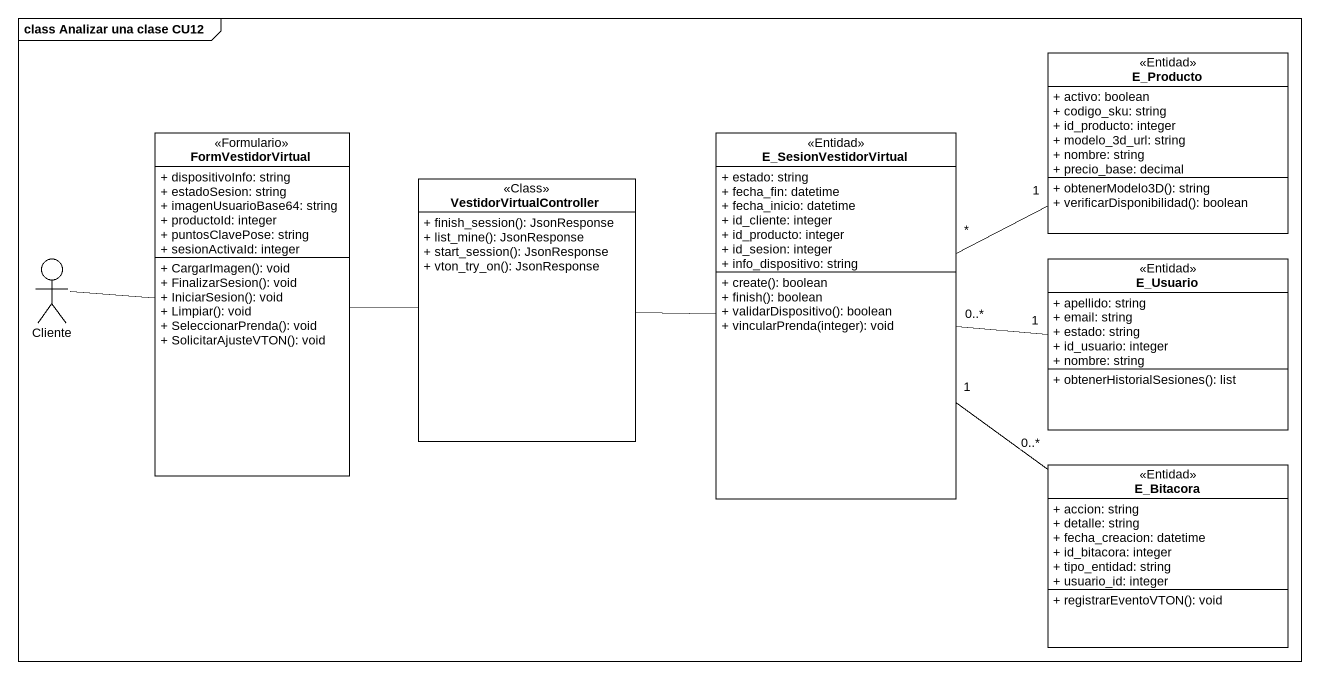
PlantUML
@startuml
mainframe class Analizar una clase CU12
allowmixing
hide circle
hide empty members
skinparam classAttributeIconSize 0
class E_Producto <<Entidad>> {
  + activo: boolean
  + codigo_sku: string
  + id_producto: integer
  + modelo_3d_url: string
  + nombre: string
  + precio_base: decimal
  + obtenerModelo3D(): string
  + verificarDisponibilidad(): boolean
}
class FormVestidorVirtual <<Formulario>> {
  + dispositivoInfo: string
  + estadoSesion: string
  + imagenUsuarioBase64: string
  + productoId: integer
  + puntosClavePose: string
  + sesionActivaId: integer
  + CargarImagen(): void
  + FinalizarSesion(): void
  + IniciarSesion(): void
  + Limpiar(): void
  + SeleccionarPrenda(): void
  + SolicitarAjusteVTON(): void
}
class E_SesionVestidorVirtual <<Entidad>> {
  + estado: string
  + fecha_fin: datetime
  + fecha_inicio: datetime
  + id_cliente: integer
  + id_producto: integer
  + id_sesion: integer
  + info_dispositivo: string
  + create(): boolean
  + finish(): boolean
  + validarDispositivo(): boolean
  + vincularPrenda(integer): void
}
class VestidorVirtualController <<Class>> {
  + finish_session(): JsonResponse
  + list_mine(): JsonResponse
  + start_session(): JsonResponse
  + vton_try_on(): JsonResponse
}
actor Cliente
class E_Usuario <<Entidad>> {
  + apellido: string
  + email: string
  + estado: string
  + id_usuario: integer
  + nombre: string
  + obtenerHistorialSesiones(): list
}
class E_Bitacora <<Entidad>> {
  + accion: string
  + detalle: string
  + fecha_creacion: datetime
  + id_bitacora: integer
  + tipo_entidad: string
  + usuario_id: integer
  + registrarEventoVTON(): void
}
FormVestidorVirtual -right- VestidorVirtualController
E_SesionVestidorVirtual "*" -right- "1" E_Producto
E_SesionVestidorVirtual "0..*" -right- "1" E_Usuario
E_SesionVestidorVirtual "1" -- "0..*" E_Bitacora
VestidorVirtualController -right- E_SesionVestidorVirtual
Cliente -right- FormVestidorVirtual
@enduml
